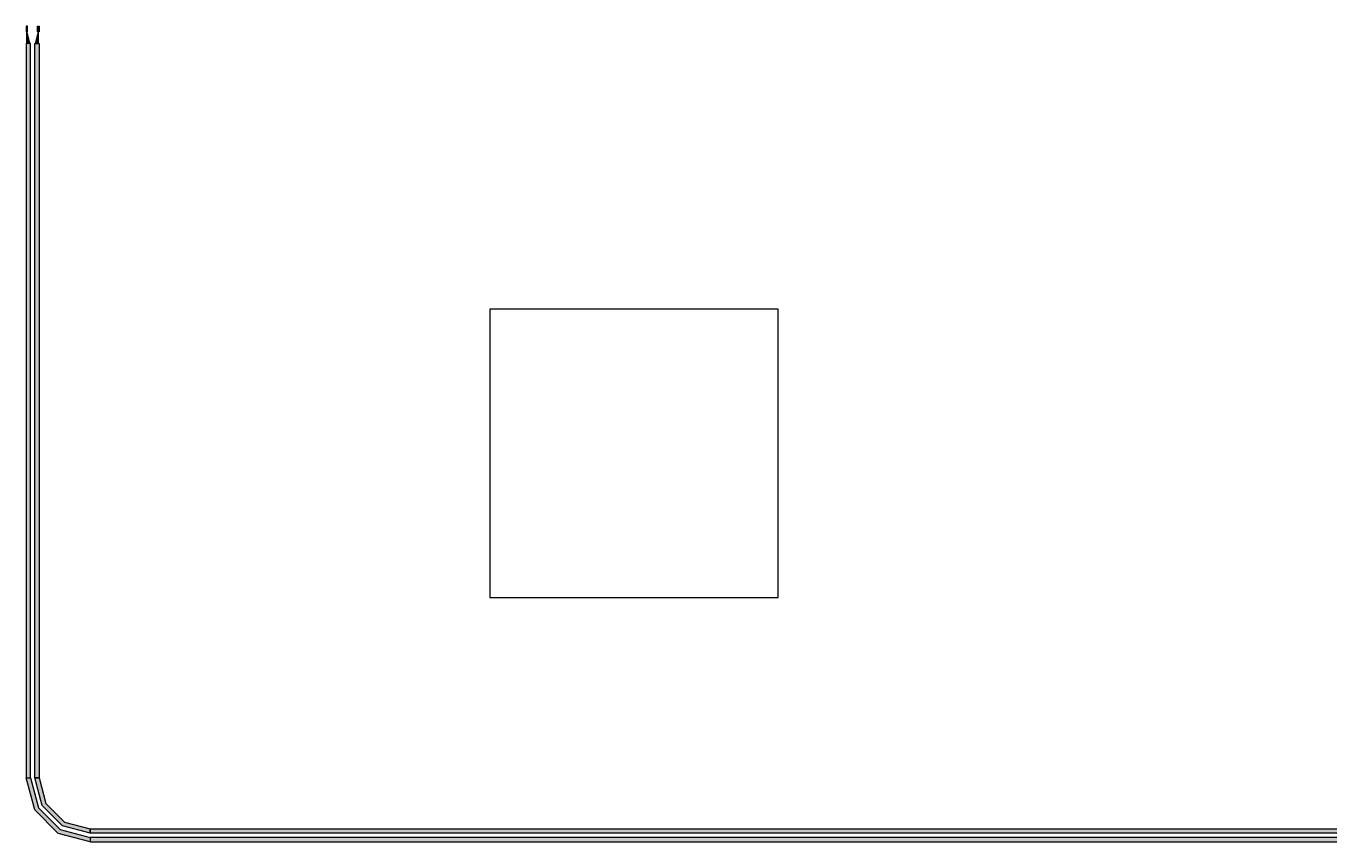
# Model space of a CAD drawing. Extents: x -200 to 7200, y -200 to 2100.
# Drawn here: x 5239.2 to 5691.4, y 665.2 to 948.2 of the extents above; entities that cross this region are included whole.
import ezdxf

# ---------------------------------------------------------------- set-up
doc = ezdxf.new("R2010")
doc.units = 0
doc.layers.add('VIA', color=3, linetype='continuous')

# ---------------------------------------------------------------- blocks, each defined once
blk = doc.blocks.new('R2C1VIA')
at = {"layer": 'via'}
blk.add_lwpolyline([(5400, 850), (5400, 750), (5500, 750), (5500, 850), (5400, 850)], dxfattribs=at)
blk = doc.blocks.new('R2C1')
for points in [[(5239.74, 946.25), (5239.74, 948.25), (5239.24, 948.25), (5239.24, 946.25), (5239.74, 946.25)], [(5243.24, 946.25), (5243.24, 948.25), (5243.74, 948.25), (5243.74, 946.25), (5243.24, 946.25)], [(5240.74, 687.5), (5240.74, 942.25), (5239.24, 942.25), (5239.24, 687.5), (5240.74, 687.5)], [(5242.24, 687.5), (5242.24, 942.25), (5243.74, 942.25), (5243.74, 687.5), (5242.24, 687.5)], [(5261.49, 665.25), (5250.36, 668.23), (5242.22, 676.37), (5239.24, 687.5), (5240.74, 687.5), (5243.52, 677.12), (5251.11, 669.53), (5261.49, 666.75), (5261.49, 665.25)], [(5261.49, 668.25), (5251.86, 670.83), (5244.82, 677.87), (5242.24, 687.5), (5243.74, 687.5), (5246.11, 678.62), (5252.61, 672.13), (5261.49, 669.75), (5261.49, 668.25)], [(5980, 668.25), (5261.49, 668.25), (5261.49, 669.75), (5980, 669.75), (5980, 668.25)], [(5980, 666.75), (5261.49, 666.75), (5261.49, 665.25), (5980, 665.25), (5980, 666.75)]]:
    blk.add_lwpolyline(points)
for points in [[(5239.74, 946.25), (5239.74, 948.25), (5239.24, 946.25), (5239.24, 948.25)], [(5240.74, 942.25), (5239.74, 946.25), (5239.24, 942.25), (5239.24, 946.25)], [(5242.24, 942.25), (5243.24, 946.25), (5243.74, 942.25), (5243.74, 946.25)], [(5243.24, 946.25), (5243.24, 948.25), (5243.74, 946.25), (5243.74, 948.25)], [(5240.74, 687.5), (5240.74, 942.25), (5239.24, 687.5), (5239.24, 942.25)], [(5242.24, 687.5), (5242.24, 942.25), (5243.74, 687.5), (5243.74, 942.25)], [(5243.52, 677.12), (5242.22, 676.37), (5240.74, 687.5), (5239.24, 687.5)], [(5246.11, 678.62), (5244.82, 677.87), (5243.74, 687.5), (5242.24, 687.5)], [(5252.61, 672.13), (5251.86, 670.83), (5246.11, 678.62), (5244.82, 677.87)], [(5251.11, 669.53), (5250.36, 668.23), (5243.52, 677.12), (5242.22, 676.37)], [(5261.49, 666.75), (5261.49, 665.25), (5251.11, 669.53), (5250.36, 668.23)], [(5261.49, 669.75), (5261.49, 668.25), (5252.61, 672.13), (5251.86, 670.83)], [(5980, 668.25), (5261.49, 668.25), (5980, 669.75), (5261.49, 669.75)], [(5980, 666.75), (5261.49, 666.75), (5980, 665.25), (5261.49, 665.25)]]:
    blk.add_solid(points)

msp = doc.modelspace()

# ---------------------------------------------------------------- block references
msp.add_blockref('R2C1', (0, 0))
at = {"layer": 'via'}
msp.add_blockref('R2C1VIA', (0, 0), dxfattribs=at)

doc.saveas('drawing.dxf')
